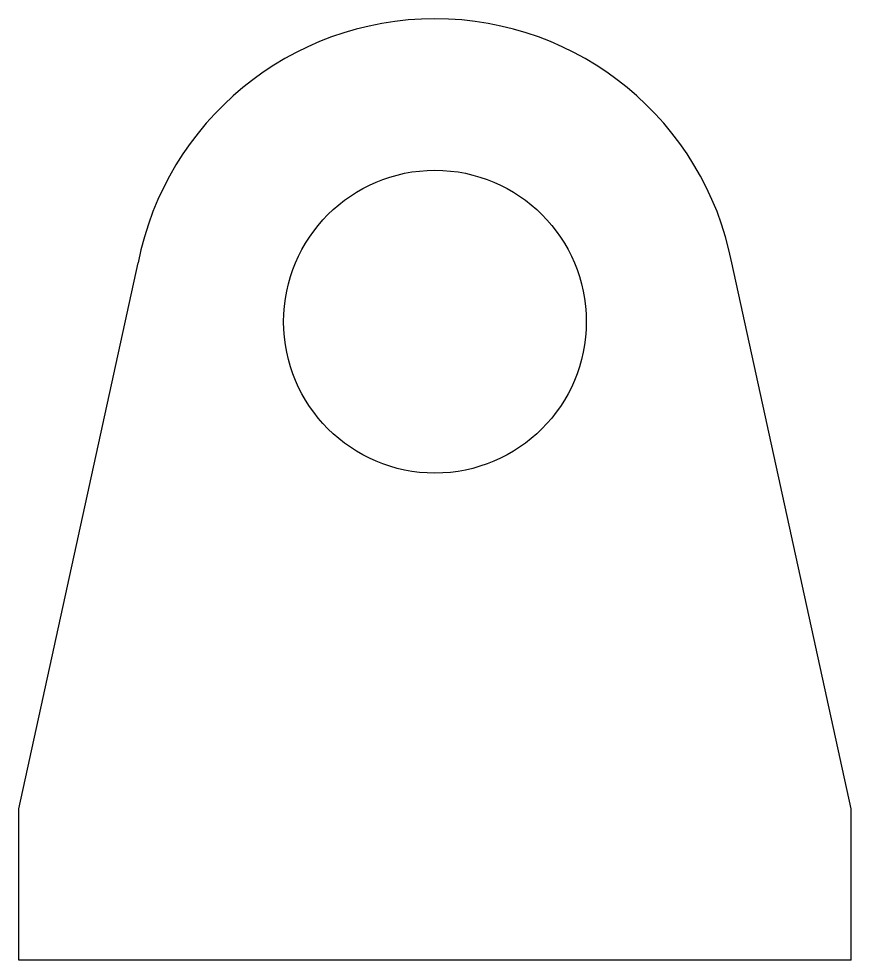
# Model space of a CAD drawing. Extents: x -11 to 99, y 2 to 126.
import ezdxf

# ---------------------------------------------------------------- set-up
doc = ezdxf.new("R2010")
doc.units = 0
doc.header["$MEASUREMENT"] = 0
doc.layers.get('0').update_dxf_attribs({"linetype": 'CONTINUOUS'})

msp = doc.modelspace()

# ---------------------------------------------------------------- linework, layer by layer
for p, q in [((-11.37, 22.03), (4.39, 94.11)), ((98.63, 22.03), (82.87, 94.11)), ((-11.37, 2.03), (-11.37, 22.03)), ((98.63, 2.03), (98.63, 22.03)), ((98.63, 2.03), (-11.37, 2.03))]:
    msp.add_line(p, q)
msp.add_circle((43.63, 86.35), 20)
msp.add_arc((43.63, 86.35), 40, 11.1958, 168.8042)

doc.saveas('drawing.dxf')
